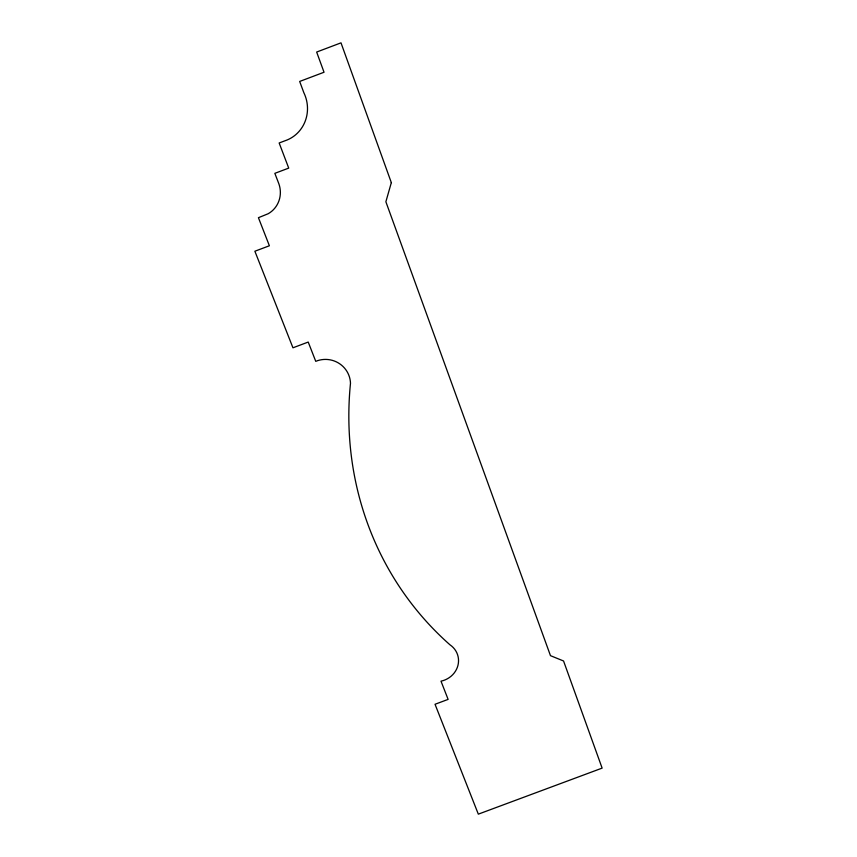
<?xml version="1.0" encoding="UTF-8"?>
<svg xmlns="http://www.w3.org/2000/svg" width="857" height="857" viewBox="0 0 857 857"><rect width="100%" height="100%" fill="white"/><g stroke="black" fill="none" stroke-linecap="round" stroke-linejoin="round"><path stroke-width="1.29" d="M391.328 182.627L385.875 201.77L550.473 655.659L563.552 660.983L602.128 768.118L478.324 814.15L435.035 704.272L448.115 699.387L441.001 681.176A21.704 20.172 -15.2 0 0 457.981 665.278A21.704 20.172 -15.2 0 0 449.957 644.796A335.762 314.24 -45.7 0 1 350.492 383.261A24.96 24.564 6.7 0 0 315.751 361.343L308.22 342.061L292.955 347.803L254.872 251.23L269.387 245.766L258.428 217.699L268.177 213.736A25.282 24.446 59.9 0 0 278.825 183.698L274.84 173.339L288.723 168.111L279.157 142.98L287.256 139.927A35.083 33.519 68.7 0 0 303.86 92.738L299.671 81.447L324.032 72.245L316.651 52.052L341 42.85L391.328 182.627"/></g></svg>
